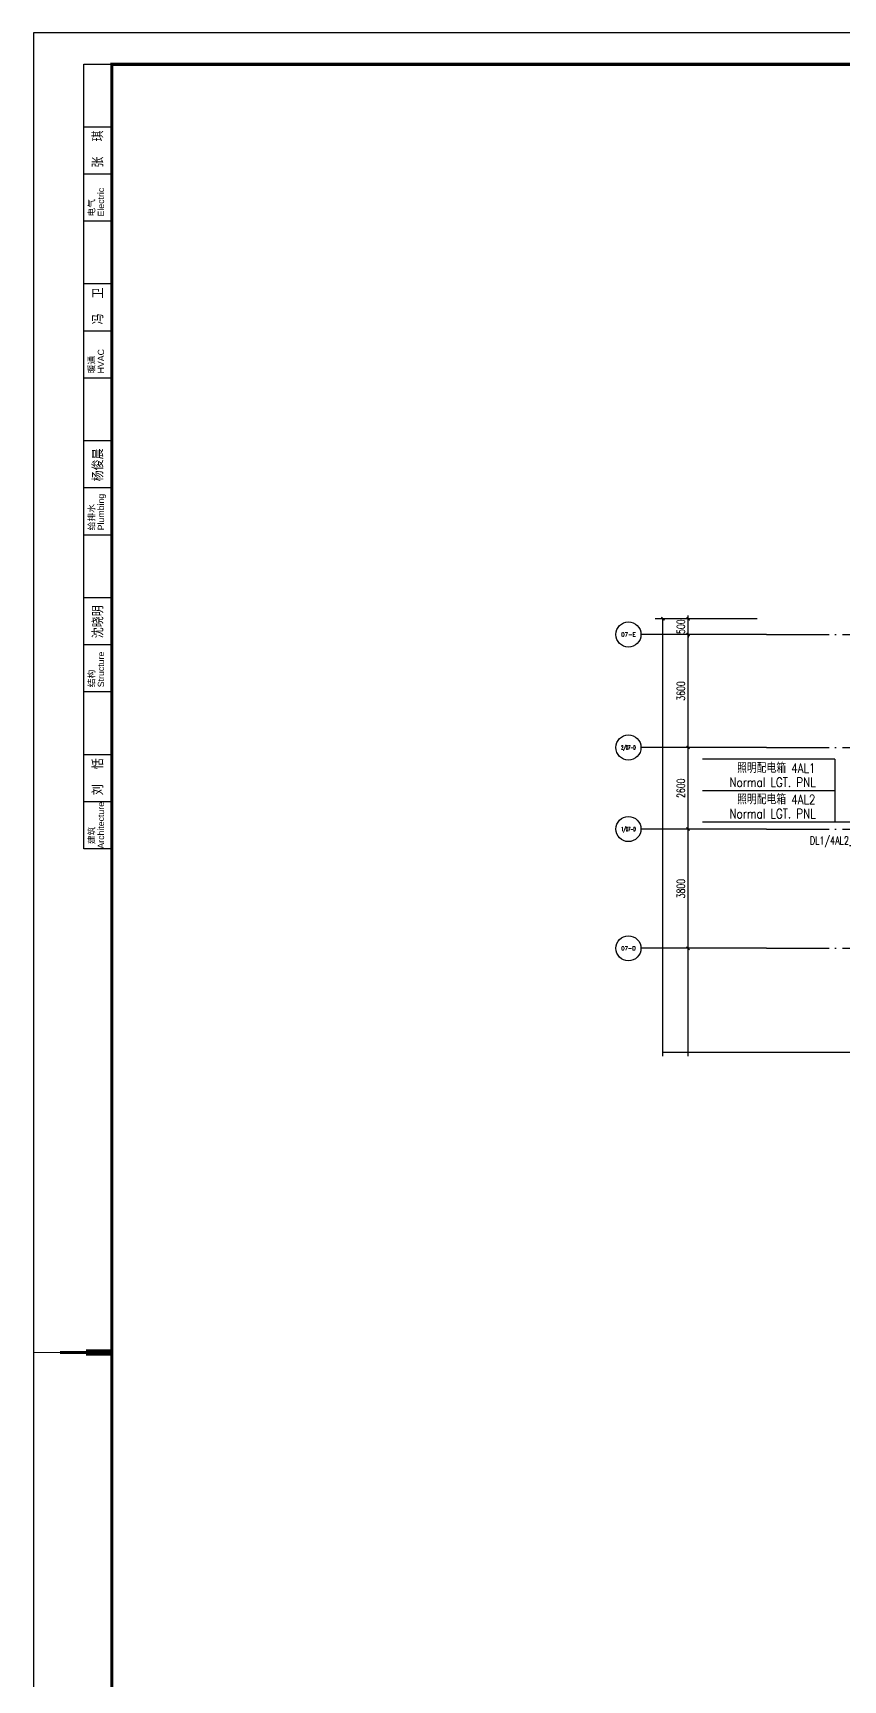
# Model space of a CAD drawing. Extents: x -621157 to 1764546, y -106808 to 741893.
# Drawn here: x 514390 to 540209, y 111214 to 163701 of the extents above; entities that cross this region are included whole.
import ezdxf
from ezdxf import colors
from ezdxf.entities.mleader import LeaderData, LeaderLine
from ezdxf.enums import TextEntityAlignment as Align
from ezdxf.math import Vec2, Vec3
from ezdxf.xclip import XClip

# ---------------------------------------------------------------- set-up
doc = ezdxf.new("R2010")
doc.units = 0
doc.header["$LTSCALE"] = 1000
doc.header["$MEASUREMENT"] = 0
doc.header["$XCLIPFRAME"] = 0
doc.linetypes.add('XREF-A-101-平面图_t3$0$DOTE', pattern=[2.42, 2, -0.2, 0.02, -0.2])
for name, color, linetype in [('0-底图', 7, 'Continuous'), ('A0-Verital$0$TK-WHITE', 7, 'Continuous'), ('AXIS_TEXT', 7, 'Continuous'), ('SIG_TEXT', 2, 'Continuous'), ('WIRE-照明', 4, 'Continuous'), ('XREF-A-101-平面图_t3$0$A-DOTE', 8, 'Continuous'), ('XREF-A-101-平面图_t3$0$AXIS', 8, 'Continuous'), ('电-折断线', 3, 'Continuous')]:
    doc.layers.add(name, color=color, linetype=linetype)
doc.layers.add('00-dali线', color=3, linetype='Continuous', true_color=0x00ff00)
doc.styles.add('A0-Verital$0$TK-HZ', font='romans.shx', dxfattribs={"bigfont": 'hztxt.shx'})
doc.styles.add('A0-Verital$0$TK_Arial', font='arial.ttf')
doc.styles.add('A0-Verital$0$TK_宋体', font='STZHONGS.TTF')
doc.styles.add('COMPLEX', font='COMPLEX')
doc.styles.add('DIM_FONT', font='ROMANS', dxfattribs={"width": 0.8, "bigfont": 'HZDXC'})
doc.styles.add('E-FST', font='txt.shx', dxfattribs={"width": 0.75, "height": 250, "bigfont": '@@gbcbig.shx'})
doc.styles.add('XREF-A-101-平面图_t3$0$A-AXIS-LABEL', font='COMPLEX', dxfattribs={"bigfont": 'GBCBIG'})
doc.styles.add('XREF-A-101-平面图_t3$0$A-DIM_T3', font='SIMPLEX', dxfattribs={"width": 0.705882, "bigfont": 'GBCBIG'})
doc.dimstyles.new('XREF-A-101-平面图_t3$0$A-DIM-100', dxfattribs={"dimscale": 100, "dimtxt": 2.55, "dimasz": 1, "dimexe": 2.5, "dimexo": 3, "dimgap": 1, "dimtad": 1, "dimdec": 0, "dimzin": 0, "dimdsep": 46, "dimtxsty": 'XREF-A-101-平面图_t3$0$A-DIM_T3', "dimblk": 'XREF-A-101-平面图_t3$0$_ArchTick', "dimcen": 0.09, "dimclrt": 7, "dimazin": 2, "dimtfac": 1, "dimtdec": 0, "dimtix": 1, "dimtmove": 2, "dimatfit": 3, "dimfxl": 0, "dimtolj": 1, "dimtzin": 0, "dimarcsym": 0})

# ---------------------------------------------------------------- blocks, each defined once
blk = doc.blocks.new('XREF-A-101-平面图_t3$0$_ArchTick')
at = {"color": 0, "linetype": 'ByBlock', "const_width": 0.4}
blk.add_lwpolyline([(-0.5, -0.5), (0.5, 0.5)], dxfattribs=at)
blk = doc.blocks.new('*D25468')
at = {"layer": 'Defpoints', "color": 0}
for p in [(-5800, 30000), (-3300, 30000), (-3300, 20000)]:
    blk.add_point(p, dxfattribs=at)
at = {"layer": 'XREF-A-101-平面图_t3$0$AXIS', "color": 0, "lineweight": -2}
for p, q in [((-3600, 30000), (-6050, 30000)), ((-5800, 20000), (-5800, 30000)), ((-3600, 20000), (-6050, 20000))]:
    blk.add_line(p, q, dxfattribs=at)
at = {"layer": 'XREF-A-101-平面图_t3$0$AXIS', "color": 0, "linetype": 'ByBlock', "lineweight": -2, "xscale": 100, "yscale": 100, "zscale": 100}
for p, rotation in [((-5800, 30000), 90), ((-5800, 20000), 270)]:
    blk.add_blockref('XREF-A-101-平面图_t3$0$_ArchTick', p, dxfattribs=dict(at, rotation=rotation))
at = {"layer": 'XREF-A-101-平面图_t3$0$AXIS', "color": 7, "insert": (-6028, 25000), "char_height": 255, "attachment_point": 5, "rotation": 90, "style": 'XREF-A-101-平面图_t3$0$A-DIM_T3'}
blk.add_mtext('\\A1;10000', dxfattribs=at)
blk = doc.blocks.new('*D25469')
at = {"layer": 'Defpoints', "color": 0}
for p in [(-5800, 33800), (-3300, 33800), (-3300, 30000)]:
    blk.add_point(p, dxfattribs=at)
at = {"layer": 'XREF-A-101-平面图_t3$0$AXIS', "color": 0, "lineweight": -2}
for p, q in [((-3600, 33800), (-6050, 33800)), ((-5800, 30000), (-5800, 33800)), ((-3600, 30000), (-6050, 30000))]:
    blk.add_line(p, q, dxfattribs=at)
at = {"layer": 'XREF-A-101-平面图_t3$0$AXIS', "color": 0, "linetype": 'ByBlock', "lineweight": -2, "xscale": 100, "yscale": 100, "zscale": 100}
for p, rotation in [((-5800, 33800), 90), ((-5800, 30000), 270)]:
    blk.add_blockref('XREF-A-101-平面图_t3$0$_ArchTick', p, dxfattribs=dict(at, rotation=rotation))
at = {"layer": 'XREF-A-101-平面图_t3$0$AXIS', "color": 7, "insert": (-6028, 31900), "char_height": 255, "attachment_point": 5, "rotation": 90, "style": 'XREF-A-101-平面图_t3$0$A-DIM_T3'}
blk.add_mtext('\\A1;3800', dxfattribs=at)
blk = doc.blocks.new('*D25470')
at = {"layer": 'Defpoints', "color": 0}
for p in [(-5800, 36400), (-3300, 36400), (-3300, 33800)]:
    blk.add_point(p, dxfattribs=at)
at = {"layer": 'XREF-A-101-平面图_t3$0$AXIS', "color": 0, "lineweight": -2}
for p, q in [((-3600, 36400), (-6050, 36400)), ((-5800, 33800), (-5800, 36400)), ((-3600, 33800), (-6050, 33800))]:
    blk.add_line(p, q, dxfattribs=at)
at = {"layer": 'XREF-A-101-平面图_t3$0$AXIS', "color": 0, "linetype": 'ByBlock', "lineweight": -2, "xscale": 100, "yscale": 100, "zscale": 100}
for p, rotation in [((-5800, 36400), 90), ((-5800, 33800), 270)]:
    blk.add_blockref('XREF-A-101-平面图_t3$0$_ArchTick', p, dxfattribs=dict(at, rotation=rotation))
at = {"layer": 'XREF-A-101-平面图_t3$0$AXIS', "color": 7, "insert": (-6028, 35100), "char_height": 255, "attachment_point": 5, "rotation": 90, "style": 'XREF-A-101-平面图_t3$0$A-DIM_T3'}
blk.add_mtext('\\A1;2600', dxfattribs=at)
blk = doc.blocks.new('*D25471')
at = {"layer": 'Defpoints', "color": 0}
for p in [(-5800, 40000), (-3300, 40000), (-3300, 36400)]:
    blk.add_point(p, dxfattribs=at)
at = {"layer": 'XREF-A-101-平面图_t3$0$AXIS', "color": 0, "lineweight": -2}
for p, q in [((-3600, 40000), (-6050, 40000)), ((-5800, 36400), (-5800, 40000)), ((-3600, 36400), (-6050, 36400))]:
    blk.add_line(p, q, dxfattribs=at)
at = {"layer": 'XREF-A-101-平面图_t3$0$AXIS', "color": 0, "linetype": 'ByBlock', "lineweight": -2, "xscale": 100, "yscale": 100, "zscale": 100}
for p, rotation in [((-5800, 40000), 90), ((-5800, 36400), 270)]:
    blk.add_blockref('XREF-A-101-平面图_t3$0$_ArchTick', p, dxfattribs=dict(at, rotation=rotation))
at = {"layer": 'XREF-A-101-平面图_t3$0$AXIS', "color": 7, "insert": (-6028, 38200), "char_height": 255, "attachment_point": 5, "rotation": 90, "style": 'XREF-A-101-平面图_t3$0$A-DIM_T3'}
blk.add_mtext('\\A1;3600', dxfattribs=at)
blk = doc.blocks.new('*D25472')
at = {"layer": 'Defpoints', "color": 0}
for p in [(-5800, 40500), (-3300, 40500), (-3300, 40000)]:
    blk.add_point(p, dxfattribs=at)
at = {"layer": 'XREF-A-101-平面图_t3$0$AXIS', "color": 0, "lineweight": -2}
for p, q in [((-3600, 40500), (-6050, 40500)), ((-5800, 40500), (-5800, 40600)), ((-5800, 40000), (-5800, 40500)), ((-3600, 40000), (-6050, 40000)), ((-5800, 40000), (-5800, 39900))]:
    blk.add_line(p, q, dxfattribs=at)
at = {"layer": 'XREF-A-101-平面图_t3$0$AXIS', "color": 0, "linetype": 'ByBlock', "lineweight": -2, "xscale": 100, "yscale": 100, "zscale": 100}
for p, rotation in [((-5800, 40500), 270), ((-5800, 40000), 90)]:
    blk.add_blockref('XREF-A-101-平面图_t3$0$_ArchTick', p, dxfattribs=dict(at, rotation=rotation))
at = {"layer": 'XREF-A-101-平面图_t3$0$AXIS', "color": 7, "insert": (-6028, 40250), "char_height": 255, "attachment_point": 5, "rotation": 90, "style": 'XREF-A-101-平面图_t3$0$A-DIM_T3'}
blk.add_mtext('\\A1;500', dxfattribs=at)
blk = doc.blocks.new('_AXISO')
blk.add_circle((0, 0), 0.5)
at = {"layer": 'AXIS_TEXT', "style": 'COMPLEX'}
blk.add_attdef('A', text='', height=0.56, dxfattribs=at).set_placement((-0.25, -0.28), (0.25, -0.28), align=Align.FIT)
blk = doc.blocks.new('*D25474')
at = {"layer": 'Defpoints', "color": 0}
for p in [(-6600, 40500), (-3300, 40500), (-3300, -300)]:
    blk.add_point(p, dxfattribs=at)
at = {"layer": 'XREF-A-101-平面图_t3$0$AXIS', "color": 0, "lineweight": -2}
for p, q in [((-3600, 40500), (-6850, 40500)), ((-6600, -300), (-6600, 40500)), ((-3600, -300), (-6850, -300))]:
    blk.add_line(p, q, dxfattribs=at)
at = {"layer": 'XREF-A-101-平面图_t3$0$AXIS', "color": 0, "linetype": 'ByBlock', "lineweight": -2, "xscale": 100, "yscale": 100, "zscale": 100}
for p, rotation in [((-6600, 40500), 90), ((-6600, -300), 270)]:
    blk.add_blockref('XREF-A-101-平面图_t3$0$_ArchTick', p, dxfattribs=dict(at, rotation=rotation))
at = {"layer": 'XREF-A-101-平面图_t3$0$AXIS', "color": 7, "insert": (-6828, 20100), "char_height": 255, "attachment_point": 5, "rotation": 90, "style": 'XREF-A-101-平面图_t3$0$A-DIM_T3'}
blk.add_mtext('\\A1;40800', dxfattribs=at)
blk = doc.blocks.new('A0-Verital$0$A$C53BD7355')
at = {"layer": 'A0-Verital$0$TK-WHITE'}
for points, const_width in [([(-29800, 42050), (-27300, 42050)], 35), ([(-27300, 42050), (-28950, 42050)], 100), ([(-27300, 42050), (-28125, 42050)], 200)]:
    blk.add_lwpolyline(points, dxfattribs=dict(at, const_width=const_width))
blk = doc.blocks.new('A0-Verital$0$TK-LeftTop-Sign')
at = {"layer": 'A0-Verital$0$TK-WHITE'}
for p, q in [((-900, -25000), (-900, 0)), ((-900, 0), (0, 0)), ((0, -2000), (-900, -2000)), ((0, -3500), (-900, -3500)), ((0, -5000), (-900, -5000)), ((0, -7000), (-900, -7000)), ((0, -8500), (-900, -8500)), ((0, -10000), (-900, -10000)), ((0, -12000), (-900, -12000)), ((0, -13500), (-900, -13500)), ((0, -15000), (-900, -15000)), ((0, -17000), (-900, -17000)), ((0, -18500), (-900, -18500)), ((0, -20000), (-900, -20000)), ((0, -22000), (-900, -22000)), ((0, -23500), (-900, -23500)), ((0, -25000), (-900, -25000))]:
    blk.add_line(p, q, dxfattribs=at)
for s, style, p in [('Electric', 'A0-Verital$0$TK_Arial', (-250, -4850)), ('电气', 'A0-Verital$0$TK_宋体', (-550, -4850)), ('暖通', 'A0-Verital$0$TK_宋体', (-550, -9850)), ('HVAC', 'A0-Verital$0$TK_Arial', (-250, -9850)), ('给排水', 'A0-Verital$0$TK_宋体', (-550, -14850)), ('Plumbing', 'A0-Verital$0$TK_Arial', (-250, -14850)), ('Structure', 'A0-Verital$0$TK_Arial', (-250, -19850)), ('结构', 'A0-Verital$0$TK_宋体', (-550, -19850)), ('Architecture', 'A0-Verital$0$TK_Arial', (-250, -24993)), ('建筑', 'A0-Verital$0$TK_宋体', (-550, -24850))]:
    blk.add_text(s, height=200, rotation=90, dxfattribs=dict(at, style=style)).set_placement(p)
at = {"layer": 'A0-Verital$0$TK-WHITE', "style": 'A0-Verital$0$TK-HZ'}
for tag, p in [('ELECTRIC', (-271, -3290)), ('HVAC', (-271, -8290)), ('PLUMBING', (-271, -13290)), ('STRUCTURE', (-271, -18290)), ('ARCHITECTURE', (-271, -23290))]:
    blk.add_attdef(tag, p, '', height=350, rotation=90, dxfattribs=at)
blk = doc.blocks.new('A0-Verital')
blk.add_lwpolyline([(118900, 84100), (0, 84100), (0, 0), (118900, 0)], close=True)
at = {"const_width": 100}
blk.add_lwpolyline([(2500, 83100), (117900, 83100), (117900, 1000), (2500, 1000)], close=True, dxfattribs=at)
blk.add_blockref('A0-Verital$0$A$C53BD7355', (29800, 0))
blk.add_blockref('A0-Verital$0$TK-LeftTop-Sign', (2500, 83100)).add_auto_attribs({'ELECTRIC': '张  琪', 'HVAC': '冯  卫', 'PLUMBING': '杨俊晨', 'STRUCTURE': '沈晓明', 'ARCHITECTURE': '刘  恬'})
blk = doc.blocks.new('_Oblique')
at = {"color": 0, "linetype": 'ByBlock', "lineweight": -2}
blk.add_line((-0.5, -0.5), (0.5, 0.5), dxfattribs=at)
blk = doc.blocks.new('XREF-A-101-平面图_t3$0$轴网(3)')
at = {"layer": 'XREF-A-101-平面图_t3$0$A-DOTE', "linetype": 'XREF-A-101-平面图_t3$0$DOTE'}
for p, q in [((-3300, 40000), (69800, 40000)), ((-3300, 36400), (10380.6, 36400)), ((-3300, 33800), (69800, 33800)), ((-3300, 30000), (69800, 30000))]:
    blk.add_line(p, q, dxfattribs=at)
at = {"layer": 'XREF-A-101-平面图_t3$0$AXIS'}
for p, q in [((-3300, 40000), (-7300, 40000)), ((-3300, 36400), (-7300, 36400)), ((-3300, 33800), (-7300, 33800)), ((-3300, 30000), (-7300, 30000))]:
    blk.add_line(p, q, dxfattribs=at)
ref = blk.add_blockref('_AXISO', (-7700, 40000), dxfattribs=dict(at, xscale=800, yscale=800, zscale=800))
ref.add_attrib('A', '07-E', dxfattribs={"color": 7, "height": 124.79, "style": 'XREF-A-101-平面图_t3$0$A-AXIS-LABEL', "width": 0.95122}).set_placement((-7931.7, 39937.6), (-7468.3, 39937.6), align=Align.FIT)
ref = blk.add_blockref('_AXISO', (-7700, 36400), dxfattribs=dict(at, xscale=800, yscale=800, zscale=800))
ref.add_attrib('A', '2/07-D', dxfattribs={"color": 7, "height": 123.68, "style": 'XREF-A-101-平面图_t3$0$A-AXIS-LABEL', "width": 0.63}).set_placement((-7931.9, 36338.2), (-7468.1, 36338.2), align=Align.FIT)
ref = blk.add_blockref('_AXISO', (-7700, 33800), dxfattribs=dict(at, xscale=800, yscale=800, zscale=800))
ref.add_attrib('A', '1/07-D', dxfattribs={"color": 7, "height": 128.68, "style": 'XREF-A-101-平面图_t3$0$A-AXIS-LABEL', "width": 0.628906}).set_placement((-7931.2, 33735.7), (-7468.8, 33735.7), align=Align.FIT)
ref = blk.add_blockref('_AXISO', (-7700, 30000), dxfattribs=dict(at, xscale=800, yscale=800, zscale=800))
ref.add_attrib('A', '07-D', dxfattribs={"color": 7, "height": 123.31, "style": 'XREF-A-101-平面图_t3$0$A-AXIS-LABEL', "width": 0.951807}).set_placement((-7931.9, 29938.3), (-7468.1, 29938.3), align=Align.FIT)
for p1, p2, distance, picture, middle in [((-3300, -300), (-3300, 40500), 3300, '*D25474', (-6827.5, 20100)), ((-3300, 40000), (-3300, 40500), 2500, '*D25472', (-6027.5, 40250)), ((-3300, 36400), (-3300, 40000), 2500, '*D25471', (-6027.5, 38200)), ((-3300, 33800), (-3300, 36400), 2500, '*D25470', (-6027.5, 35100)), ((-3300, 30000), (-3300, 33800), 2500, '*D25469', (-6027.5, 31900)), ((-3300, 20000), (-3300, 30000), 2500, '*D25468', (-6027.5, 25000))]:
    dim = blk.add_aligned_dim(p1=p1, p2=p2, distance=distance, dimstyle='XREF-A-101-平面图_t3$0$A-DIM-100', dxfattribs=at)
    dim.commit()
    dim.dimension.update_dxf_attribs({"geometry": picture, "text_midpoint": middle})
blk = doc.blocks.new('XREF-A-101-平面图_t3')
at = {"layer": 'XREF-A-101-平面图_t3$0$A-DOTE'}
blk.add_blockref('XREF-A-101-平面图_t3$0$轴网(3)', (200000, 300000), dxfattribs=at)
blk = doc.blocks.new('G$C336BFCAD')
at = {"layer": '00-dali线', "ltscale": 5}
ml = blk.add_multileader_mtext('Standard', dxfattribs=at)
ml.set_content('{\\Ftxt,whgtxt|c134;DL1/4AL2}', color=256, style='E-FST')
ml.set_leader_properties(color=256)
ml.set_arrow_properties(name='OBLIQUE')
ml.build(insert=Vec2(0, 0))
ml.multileader.update_dxf_attribs({"text_left_attachment_type": 6, "text_right_attachment_type": 7, "dogleg_length": 40, "arrow_head_size": 100})
ctx = ml.context
ctx.base_point, ctx.char_height, ctx.arrow_head_size, ctx.landing_gap_size, ctx.plane_origin = Vec3(-2167, -6639), 250, 100, 20, Vec3(-3738, -6512)
ctx.left_attachment, ctx.right_attachment, ctx.text_align_type = 6, 7, 2
notes = []
notes.append((ctx, [(1, (1, 1, 0), (-712, -6639), (-1, 0), 40, [(0, [(4712, -5379)], 0, [])])]))
ctx.mtext.insert, ctx.mtext.alignment, ctx.mtext.flow_direction = Vec3(-772, -6339), 3, 5
for ctx, leaders in notes:
    for number, flags, end, landing, length, lines in leaders:
        leader = LeaderData()
        leader.index, (leader.has_last_leader_line, leader.has_dogleg_vector, leader.attachment_direction) = number, flags
        leader.last_leader_point, leader.dogleg_vector, leader.dogleg_length = Vec3(end), Vec3(landing), length
        for number, points, colour, breaks in lines:
            line = LeaderLine()
            line.index, line.vertices, line.color, line.breaks = number, Vec3.list(points), colors.encode_raw_color(colour), breaks
            leader.lines.append(line)
        ctx.leaders.append(leader)

msp = doc.modelspace()

# ---------------------------------------------------------------- block references
at = {"layer": '0-底图'}
ref = msp.add_blockref('XREF-A-101-平面图_t3', (341069, -195468), dxfattribs=at)
XClip(ref).set_block_clipping_path([(188448.3743934482, 326558.5441184833), (279528.158095957, 347442.7434896522)])

# ---------------------------------------------------------------- next in the draw order: linework, layer by layer
at = {"layer": 'SIG_TEXT', "color": 2}
for points in [[(539949, 140555), (535724, 140555)], [(539949, 140555), (539949, 139555)], [(539949, 139555), (535724, 139555)], [(539949, 139555), (539949, 138555)], [(539949, 138555), (535724, 138555)], [(545809, 138552), (539949, 138555)]]:
    msp.add_lwpolyline(points, dxfattribs=at)
at = {"layer": '电-折断线'}
msp.add_lwpolyline([(534469, 131218), (574207, 131218), (574283, 131428), (574357, 131008), (574432, 131218), (614169, 131218)], dxfattribs=at)

# ---------------------------------------------------------------- next in the draw order: block references
msp.add_blockref('A0-Verital', (514407, 79601))
at = {"layer": 'WIRE-照明'}
msp.add_blockref('G$C336BFCAD', (541169, 144432), dxfattribs=at)

# ---------------------------------------------------------------- next in the draw order: texts
at = {"layer": 'SIG_TEXT', "color": 2, "style": 'DIM_FONT', "width": 0.8}
for s, p in [('照明配电箱 4AL1', (539329, 140123)), ('Normal LGT. PNL', (539336, 139673)), ('照明配电箱 4AL2', (539329, 139123)), ('Normal LGT. PNL', (539336, 138673))]:
    msp.add_text(s, height=300, dxfattribs=at).set_placement(p, align=Align.RIGHT)

doc.saveas('drawing.dxf')
